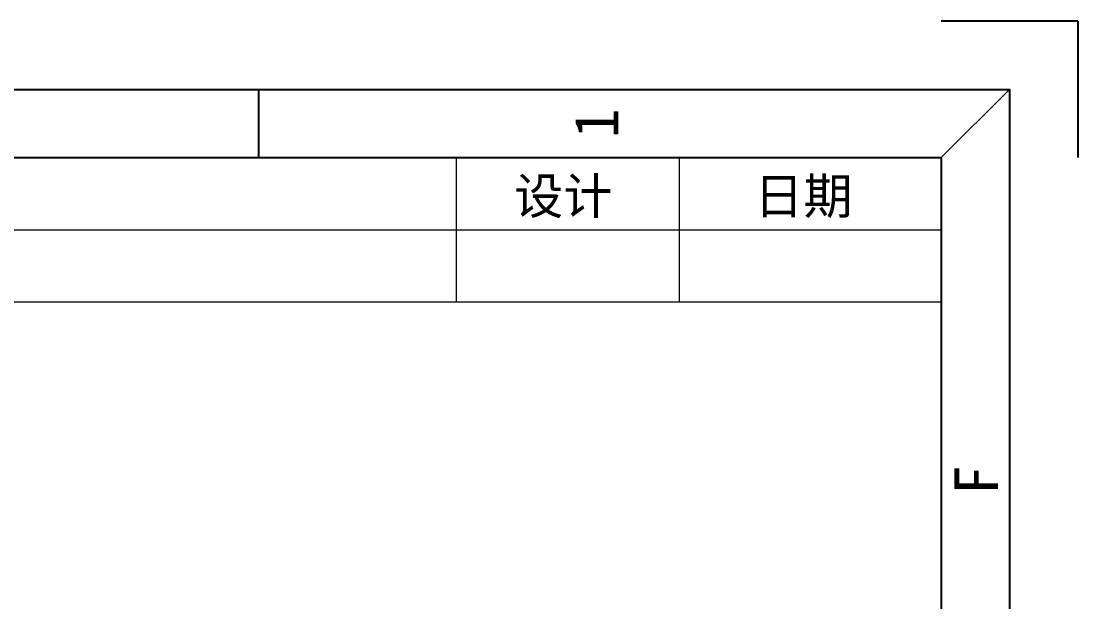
# Model space of a CAD drawing. Header units: inches. Extents: x 891 to 1249, y 156 to 796.
# Drawn here: x 1169.5 to 1232.4, y 761.1 to 795.7 of the extents above; entities that cross this region are included whole.
import ezdxf
from ezdxf.enums import TextEntityAlignment as Align

# ---------------------------------------------------------------- set-up
doc = ezdxf.new("R2010")
doc.units = ezdxf.units.IN
doc.header["$MEASUREMENT"] = 0
doc.layers.add('50', color=7, linetype='Continuous')
doc.layers.add('dtext', color=4, linetype='Continuous')
doc.layers.add('moldbase', color=7, linetype='Continuous', lineweight=20)
doc.styles.add('仿宋', font='SIMFANG.TTF', dxfattribs={"width": 0.7})
doc.styles.add('宋体', font='SimSun.ttf', dxfattribs={"width": 0.7})

# ---------------------------------------------------------------- blocks, each defined once
blk = doc.blocks.new('7')
at = {"color": 8}
for q in [(2415.951, 533.193), (2425.951, 523.193)]:
    blk.add_line((2425.951, 533.193), q, dxfattribs=at)
blk.add_line((2365.951, 528.193), (2365.951, 523.193))
for points in [[(2420.951, 241.193), (2010.951, 241.193), (2010.951, 528.193), (2420.951, 528.193)], [(2415.951, 246.193), (2015.951, 246.193), (2015.951, 523.193), (2415.951, 523.193)]]:
    blk.add_lwpolyline(points, close=True)
at = {"layer": 'moldbase'}
blk.add_line((2415.951, 523.193), (2420.951, 528.193), dxfattribs=at)
at = {"style": '宋体'}
for s, p in [('1', (2390.699, 525.717)), ('F', (2418.514, 499.58))]:
    blk.add_text(s, height=3.2, rotation=90, dxfattribs=at).set_placement(p, align=Align.MIDDLE)

msp = doc.modelspace()

# ---------------------------------------------------------------- linework, layer by layer
at = {"layer": 'dtext', "color": 7, "lineweight": 9}
for p, q in [((1195.385, 787.594), (1195.385, 779.008)), ((1208.653, 787.594), (1208.653, 779.008)), ((1123.578, 783.301), (1224.263, 783.301)), ((1123.578, 779.008), (1224.263, 779.008))]:
    msp.add_line(p, q, dxfattribs=at)

# ---------------------------------------------------------------- block references
at = {"layer": '50', "color": 7, "linetype": 'Continuous', "lineweight": 9, "xscale": 0.8130166579023808, "yscale": 0.8130166579024234, "zscale": 0.8130166579022814}
msp.add_blockref('7', (-739.945, 362.23), dxfattribs=at)

# ---------------------------------------------------------------- texts
at = {"layer": 'dtext', "lineweight": 9, "style": '仿宋'}
for s, p in [('设计', (1198.833, 784.238)), ('日期', (1213.127, 784.238))]:
    msp.add_text(s, height=2.1472, dxfattribs=at).set_placement(p)

doc.saveas('drawing.dxf')
